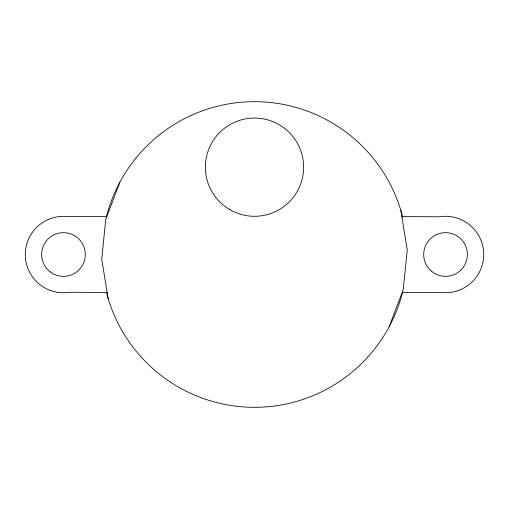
<?xml version="1.0" encoding="UTF-8"?>
<svg xmlns="http://www.w3.org/2000/svg" width="509" height="509" viewBox="0 0 509 509"><rect width="100%" height="100%" fill="white"/><g stroke="black" fill="none" stroke-linecap="round" stroke-linejoin="round"><path stroke-width="0.76" d="M108.15 298.503L101.743 259.126L105.751 219.436L119.895 182.133M389.105 326.867L403.249 289.564L407.257 249.874L400.85 210.497M106.814 216.643L67.252 216.535A38.207 38.207 0 0 0 25.285 255.766A38.207 38.207 0 0 0 69.657 292.255L107.164 292.44M402.174 292.401L441.742 292.516A38.207 38.207 0 0 0 483.722 253.297A38.207 38.207 0 0 0 439.356 216.796L401.849 216.599M402.695 291.829A152.827 152.827 0 0 1 106.476 292.503M106.305 217.171A152.827 152.827 0 0 1 402.721 217.26M229.941 209.714A49.125 49.125 0 0 0 303.625 167.168A49.125 49.125 0 0 0 229.941 124.629A49.125 49.125 0 0 0 229.941 209.714M50.302 271.914A21.83 21.83 0 0 0 85.137 257.198A21.83 21.83 0 0 0 54.972 234.388A21.83 21.83 0 0 0 50.302 271.914M431.11 270.896A21.83 21.83 0 0 0 466.938 258.788A21.83 21.83 0 0 0 438.548 233.816A21.83 21.83 0 0 0 431.11 270.896"/></g></svg>
